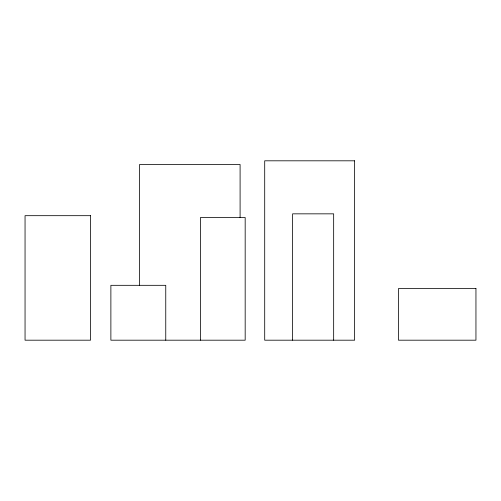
<?xml version="1.0" encoding="UTF-8"?>
<svg xmlns="http://www.w3.org/2000/svg" width="501" height="501" viewBox="0 0 501 501"><rect width="100%" height="100%" fill="white"/><g stroke="black" fill="none" stroke-linecap="round" stroke-linejoin="round"><path stroke-width="0.75" d="M333.66 340.192L333.66 213.839L292.615 213.839L292.615 340.192M240.092 217.597L240.092 164.497L139.566 164.497L139.566 285.532M200.45 340.192L200.45 217.528L245.177 217.528L245.177 340.192L110.878 340.192L110.878 285.32L165.756 285.32L165.756 340.192M354.627 160.808L264.703 160.808L264.703 340.192L354.627 340.192L354.627 160.808M90.531 215.68L25.05 215.68L25.05 340.192L90.531 340.192L90.531 215.68M475.95 288.545L398.477 288.545L398.477 340.192L475.95 340.192L475.95 288.545"/></g></svg>
